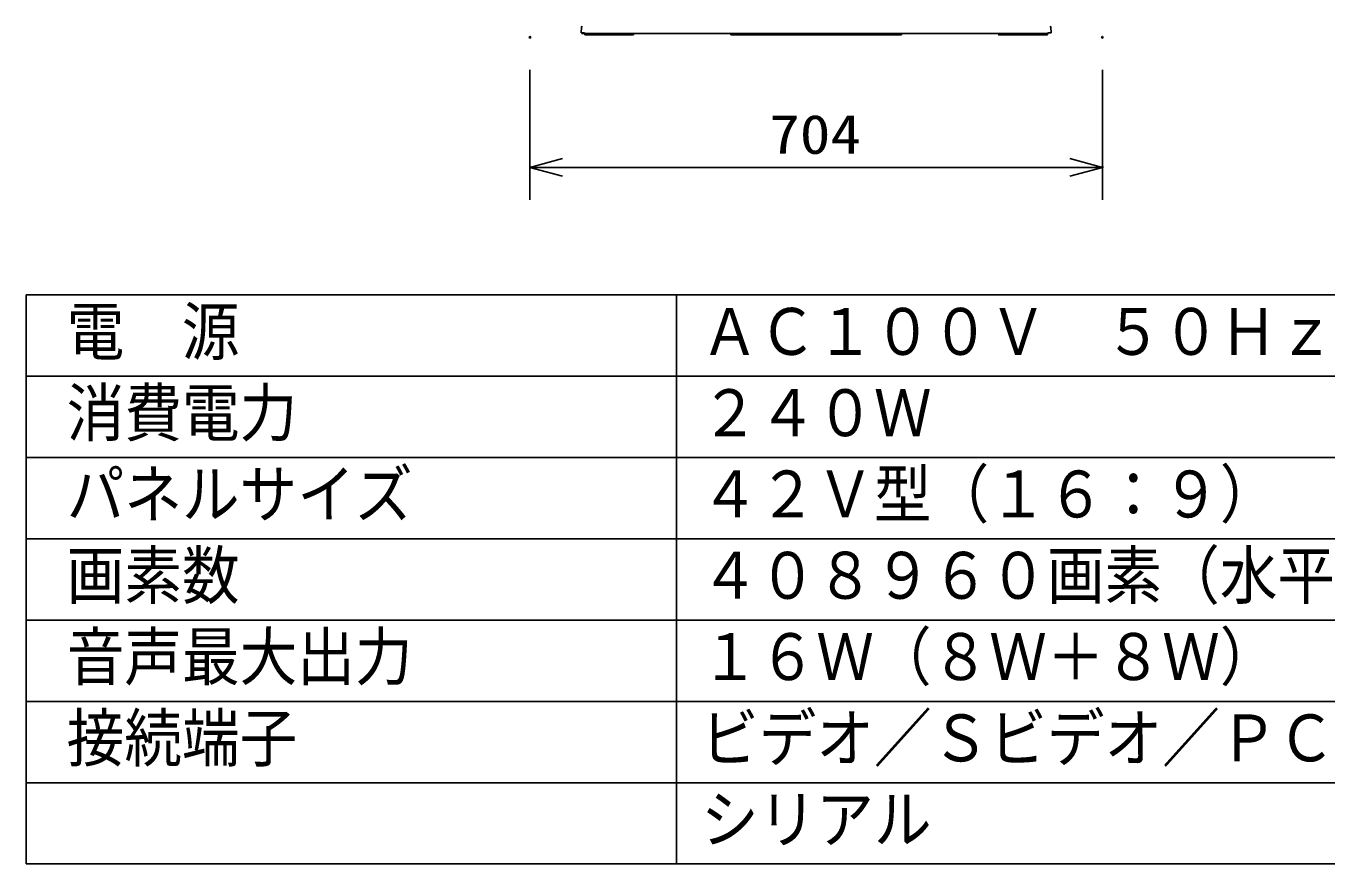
# Model space of a CAD drawing. Units: millimetres, scale not verified. Extents: x -63 to 63, y -57 to 57.
# Drawn here: x -62.5 to 17.5, y -56.5 to -5 of the extents above; entities that cross this region are included whole.
import ezdxf
from ezdxf.enums import TextEntityAlignment as Align

# ---------------------------------------------------------------- set-up
doc = ezdxf.new("R2010")
doc.units = ezdxf.units.MM
doc.header["$LTSCALE"] = 0.190236
doc.header["$PDMODE"] = 32
doc.header["$PDSIZE"] = 0.0951
for name, color, linetype in [('0-0_MOJI1', 2, 'Continuous'), ('0-2_WAKU', 1, 'Continuous'), ('0-3_GAIKEI', 1, 'Continuous'), ('0-4_SUNPO', 3, 'Continuous'), ('0-5_DEFPOINTS', 7, 'Continuous')]:
    doc.layers.add(name, color=color, linetype=linetype)
doc.styles.add('ＭＳ ゴシック', font='')
doc.styles.get('ＭＳ ゴシック').set_extended_font_data('MS Gothic')

# ---------------------------------------------------------------- blocks, each defined once
blk = doc.blocks.new('_OPEN30')
at = {"layer": '0-4_SUNPO', "color": 7}
blk.add_line((0, 0), (-1, 0), dxfattribs=at)
blk.add_lwpolyline([(-1, 0.26795), (0, 0), (-1, -0.26795)], dxfattribs=at)

msp = doc.modelspace()

# ---------------------------------------------------------------- linework, layer by layer
at = {"layer": '0-2_WAKU', "color": 4}
for p, q in [((-62.5001, -21.5), (62.5001, -21.5)), ((-62.5001, -21.5), (-62.5001, -56.5001)), ((-22.5, -21.5), (-22.5, -56.5001)), ((62.5001, -56.5001), (-62.5001, -56.5001))]:
    msp.add_line(p, q, dxfattribs=at)
at = {"layer": '0-2_WAKU'}
for p, q in [((-62.5001, -26.5), (62.5001, -26.5)), ((-62.5001, -31.5001), (62.5001, -31.5001)), ((-62.5001, -36.5001), (62.5001, -36.5001)), ((-62.5001, -41.5001), (62.5001, -41.5001)), ((-62.5001, -46.5001), (62.5001, -46.5001)), ((-62.5001, -51.5001), (62.5001, -51.5001))]:
    msp.add_line(p, q, dxfattribs=at)
at = {"layer": '0-3_GAIKEI', "color": 7}
for p, q in [((-28.3575, -5.0284), (-28.3758, -5.3774)), ((-28.1532, -5.3774), (-28.3758, -5.3774)), ((-28.3063, -4.9611), (-28.3575, -5.0284)), ((-28.3275, -5.4274), (-28.3284, -5.3774)), ((-28.3275, -5.4274), (0.3104, -5.4274)), ((0.314, -5.3774), (0.5365, -5.3774)), ((0.4883, -5.4274), (0.4892, -5.3774))]:
    msp.add_line(p, q, dxfattribs=at)
at = {"layer": '0-3_GAIKEI'}
for p, q in [((-28.1524, -5.4274), (-28.1532, -5.3774)), ((-28.1496, -5.5124), (-28.1496, -5.4274)), ((-28.1496, -5.5124), (-25.1496, -5.5124)), ((-25.1496, -5.5124), (-25.1496, -5.4274)), ((-19.1696, -5.5124), (-19.1696, -5.4274)), ((-19.1696, -5.5124), (-8.6696, -5.5124)), ((-8.6696, -5.5124), (-8.6696, -5.4274)), ((0.3104, -5.5124), (0.3104, -5.4274)), ((0.3132, -5.4274), (0.314, -5.3774))]:
    msp.add_line(p, q, dxfattribs=at)
msp.add_lwpolyline([(0.3104, -5.5124), (-2.6896, -5.5124), (-2.6896, -5.4274)], dxfattribs=at)
at = {"layer": '0-3_GAIKEI', "color": 7}
msp.add_lwpolyline([(0.4671, -4.9611), (0.5182, -5.0284), (0.5365, -5.3774)], dxfattribs=at)
at = {"layer": '0-4_SUNPO'}
for p, q in [((-31.5196, -7.6537), (-31.5196, -15.6538)), ((3.6804, -7.6537), (3.6804, -15.6538)), ((-29.5196, -13.6538), (1.6804, -13.6538))]:
    msp.add_line(p, q, dxfattribs=at)
at = {"layer": '0-5_DEFPOINTS'}
for p in [(-31.5196, -5.6537), (3.6804, -5.6537), (3.6804, -13.6538)]:
    msp.add_point(p, dxfattribs=at)

# ---------------------------------------------------------------- block references
at = {"layer": '0-4_SUNPO', "xscale": 2, "yscale": 2, "rotation": 180}
msp.add_blockref('_OPEN30', (-31.5196, -13.6538), dxfattribs=at)
at = {"layer": '0-4_SUNPO', "xscale": 2, "yscale": 2}
msp.add_blockref('_OPEN30', (3.6804, -13.6538), dxfattribs=at)

# ---------------------------------------------------------------- texts
at = {"layer": '0-0_MOJI1', "style": 'ＭＳ ゴシック', "width": 0.9}
for s, p in [('電  源', (-60.0001, -26.0552)), ('ＡＣ１００Ｖ\u3000５０Ｈｚ／６０Ｈｚ', (-21, -26.0552)), ('消費電力', (-60.0001, -31.0552)), ('２４０Ｗ', (-21, -31.0552)), ('パネルサイズ', (-60.0001, -36.0552)), ('４２Ｖ型（１６：９）', (-21, -36.0552)), ('画素数', (-60.0001, -41.0552)), ('４０８９６０画素（水平８５２×垂直４８０）', (-21, -41.0552)), ('音声最大出力', (-60.0001, -46.0552)), ('１６Ｗ（８Ｗ＋８Ｗ）', (-21, -46.0552)), ('接続端子', (-60.0001, -51.0552)), ('ビデオ／Ｓビデオ／ＰＣ／外部スピーカ', (-21, -51.0552)), ('シリアル', (-21, -56.0552))]:
    msp.add_text(s, height=2.887, dxfattribs=at).set_placement(p, align=Align.BOTTOM_LEFT)
at = {"layer": '0-4_SUNPO', "style": 'ＭＳ ゴシック', "width": 1.15}
msp.add_text('704', height=2.406, dxfattribs=at).set_placement((-16.8067, -13.5442), align=Align.BOTTOM_LEFT)

doc.saveas('drawing.dxf')
